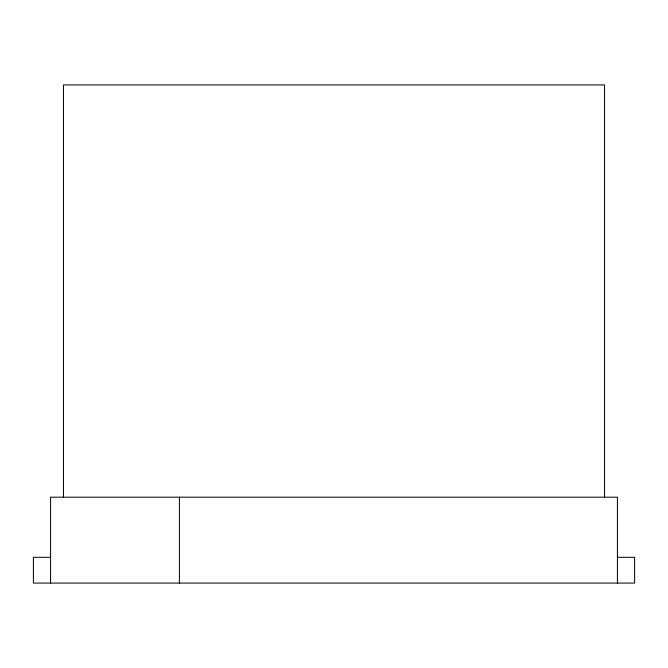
<?xml version="1.0" encoding="UTF-8"?>
<svg xmlns="http://www.w3.org/2000/svg" width="668" height="668" viewBox="0 0 668 668"><rect width="100%" height="100%" fill="white"/><g stroke="black" fill="none" stroke-linecap="round" stroke-linejoin="round"><path stroke-width="1" d="M50.576 557.304L33.4 557.304L33.4 583.072L634.6 583.072L634.6 557.304L617.424 557.304M617.424 583.072L617.424 497.184L50.576 497.184L50.576 583.072M604.54 497.184L604.54 84.928L63.46 84.928L63.46 497.184M179.408 497.184L179.408 583.072"/></g></svg>
